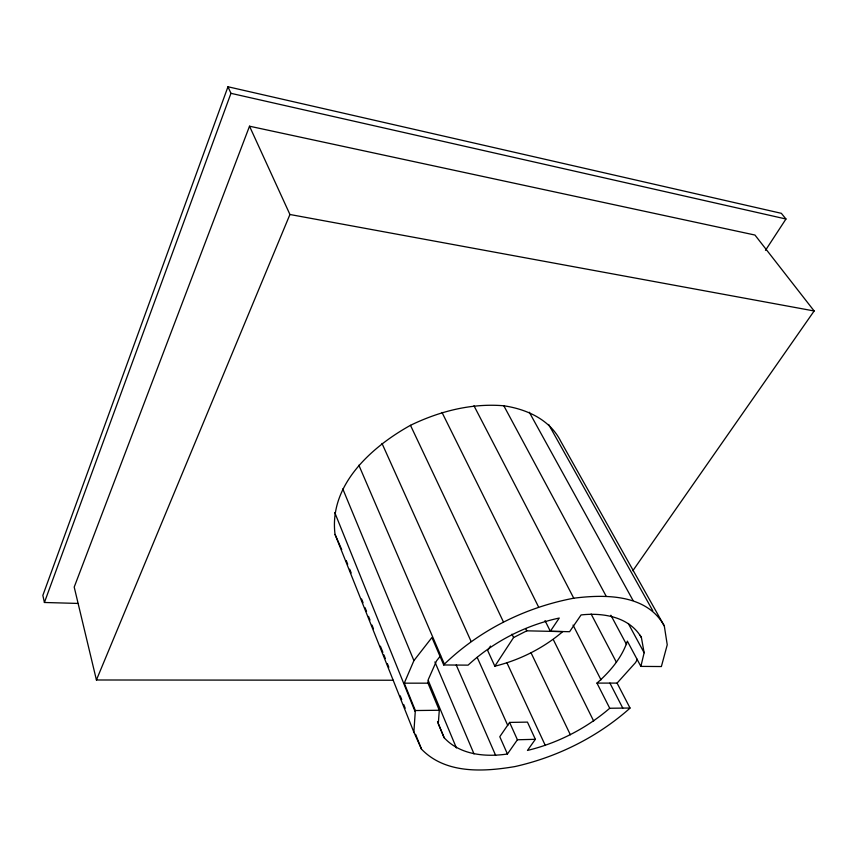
<?xml version="1.0" encoding="UTF-8"?>
<svg xmlns="http://www.w3.org/2000/svg" width="857" height="857" viewBox="0 0 857 857"><rect width="100%" height="100%" fill="white"/><g stroke="black" fill="none" stroke-linecap="round" stroke-linejoin="round"><path stroke-width="1.29" d="M630.013 708.021L609.734 708.257L596.965 683.093L617.094 683.093L630.013 708.021L629.359 708.739C596.901 737.352 557.189 757.074 515.025 766.554C483.573 771.889 445.586 774.139 421.526 749.189L413.867 732.146L415.334 710.539L404.268 683.168L413.91 660.618L431.939 637.512L443.722 664.968L468.083 665.139C493.514 641.689 525.427 625.289 559.246 618.047L550.333 631.277L545.031 620.597M507.44 754.01L499.781 736.709L509.594 722.419L527.451 722.108L535.368 739.312L517.414 739.762L507.44 754.01C485.48 757.234 459.984 754.963 444.14 737.716L438.291 723.726L439.298 710.26L428.007 683.168L428.232 679.665L436.567 660.822L440.573 655.766M596.965 683.093C609.938 671.738 621.914 657.694 627.345 641.154L640.865 666.392L661.379 666.542L667.239 644.796L664.314 625.985L560.735 441.259C549.873 419.566 526.787 409.207 503.83 405.779C471.446 403.047 439.491 411.264 410.482 425.318C371.349 447.075 328.777 485.116 335.044 534.425L413.867 732.146M640.865 666.392L644.143 652.766L641.411 637.608L640.147 635.283M765.483 250.34L785.965 219.006L781.359 213.329L227.973 86.761L42.85 595.39L44.414 602.482L77.869 603.435M44.414 602.482L230.951 93.327L227.973 86.761M632.82 570.751L814.15 310.973L754.953 235.043L249.516 126.204L74.205 587.077L96.423 679.987L393.213 680.233M96.423 679.987L289.934 214.496L249.516 126.204M637.447 659.279L635.519 662.6L617.094 683.093M490.493 646.071L487.654 650.484L494.832 666.189C519.653 660.115 543.327 648.224 562.77 631.62L526.787 630.827L513.579 637.544L494.832 666.189M535.368 739.312L527.473 750.432C557.693 743.137 586.167 728.546 609.734 708.257M443.722 664.968L444.387 664.143C479.845 629.949 525.459 607.334 573.762 598.207C605.267 594.201 646.939 594.083 664.314 625.985M415.334 710.539L439.298 710.26M404.268 683.168L428.007 683.168M550.333 631.277L569.584 631.705L581.078 614.94C603.007 612.455 629.574 616.847 641.411 637.608M289.934 214.496L814.15 310.973M230.951 93.327L785.965 219.006M548.651 424.461L652.788 610.752M529.305 412.26L633.023 600.414M628.32 623.542L644.143 652.766M503.83 405.779L606.07 596.033M610.88 615.23L626.574 644.593M591.126 614.008L616.483 662.429M473.975 405.768L573.762 598.207M609.916 683.093L622.782 708.107M573.054 625.085L601.003 679.847M441.998 412.421L538.571 607.002M553.268 639.515L593.665 721.026M525.695 628.577L526.787 630.827M531.072 652.873L570.366 734.781M511.983 634.169L513.579 637.544M410.482 425.318L503.359 621.807M507.044 663.029L545.309 745.483M509.594 722.419L517.414 739.762M382.008 443.423L471.082 641.411M477.178 657.383L507.805 725.558M335.044 534.425L341.718 549.583M456.224 664.989L495.657 755.424M358.869 465.212L444.387 664.143M434.906 661.947L474.017 753.914M428.318 680.662L456.406 747.947M342.779 488.886L413.91 660.618M437.509 721.669L444.14 737.716M334.744 512.54L414.981 711.321M346.228 560.532L347.706 564.249M349.688 569.219L351.177 572.937M361.579 599L363.068 602.728M365.05 607.699L366.539 611.416M368.521 616.387L369.999 620.104M371.981 625.074L373.47 628.792M380.401 646.167L382.886 652.381M383.872 654.855L385.361 658.583M387.343 663.554L388.832 667.271M400.219 695.82L401.708 699.548M403.69 704.508L405.179 708.236M415.581 734.299L421.526 749.189"/></g></svg>
